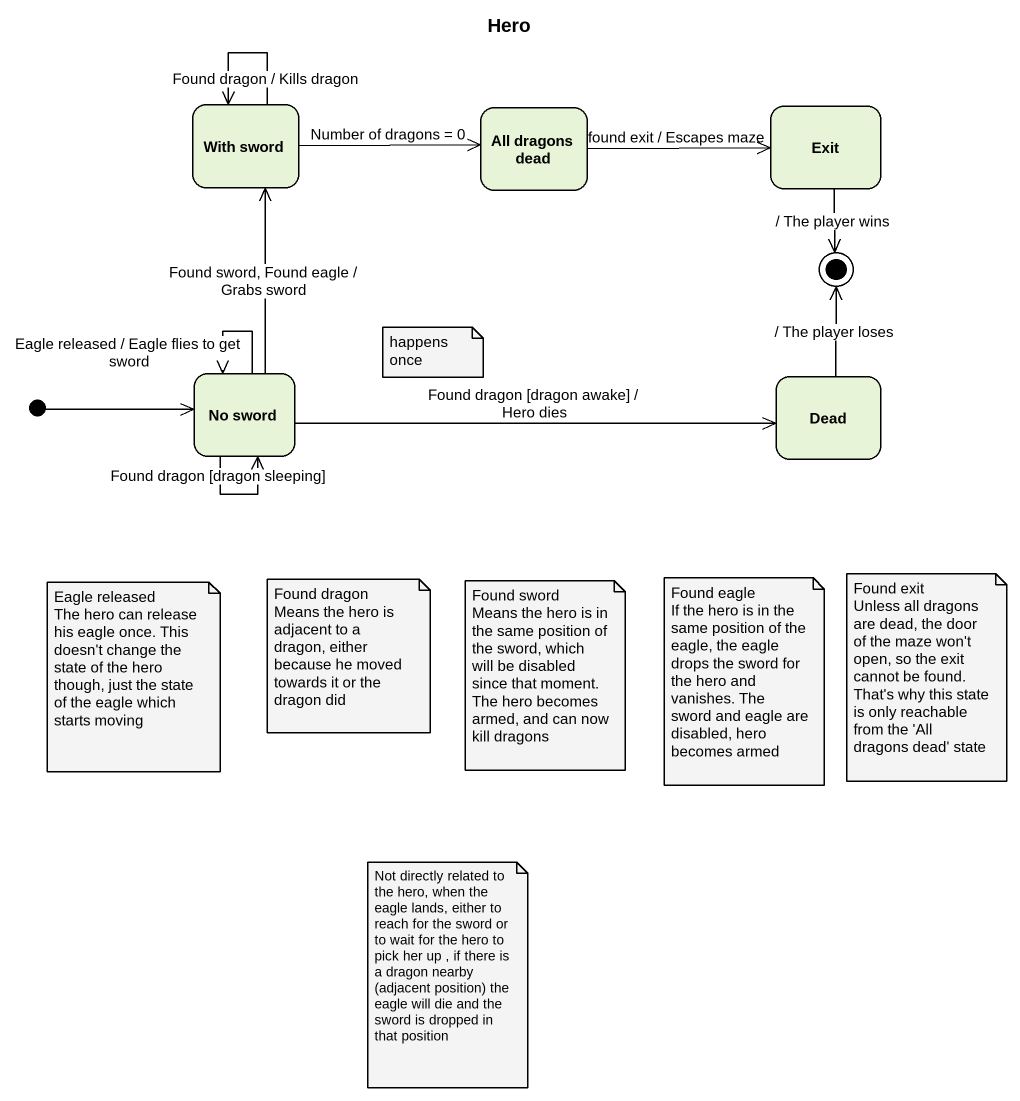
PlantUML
@startuml
title Hero
hide empty description
state "With sword" as With_sword
state "All dragons dead" as All_dragons_dead
state Exit
state "No sword" as No_sword
state Dead
[*] -right-> No_sword
With_sword --> With_sword : Found dragon / Kills dragon
With_sword -right-> All_dragons_dead : Number of dragons = 0
All_dragons_dead -right-> Exit : found exit / Escapes maze
No_sword -up-> With_sword : Found sword, Found eagle / Grabs sword
No_sword --> No_sword : Found dragon [dragon sleeping]
No_sword --> No_sword : Eagle released / Eagle flies to get sword
No_sword -right-> Dead : Found dragon [dragon awake] / Hero dies
Exit --> [*] : / The player wins
Dead -up-> [*] : / The player loses
note as N1
  happens once
end note
note as N2
  Eagle released
  The hero can release his eagle once. This doesn't change the state of the hero though, just the state of the eagle which starts moving
end note
note as N3
  Found dragon
  Means the hero is adjacent to a dragon, either because he moved towards it or the dragon did
end note
note as N4
  Found sword
  Means the hero is in the same position of the sword, which will be disabled since that moment. The hero becomes armed, and can now kill dragons
end note
note as N5
  Found eagle
  If the hero is in the same position of the eagle, the eagle drops the sword for the hero and vanishes. The sword and eagle are disabled, hero becomes armed
end note
note as N6
  Found exit
  Unless all dragons are dead, the door of the maze won't open, so the exit cannot be found. That's why this state is only reachable from the 'All dragons dead' state
end note
note as N7
  Not directly related to the hero, when the eagle lands, either to reach for the sword or to wait for the hero to pick her up , if there is a dragon nearby (adjacent position) the eagle will die and the sword is dropped in that position
end note
@enduml
